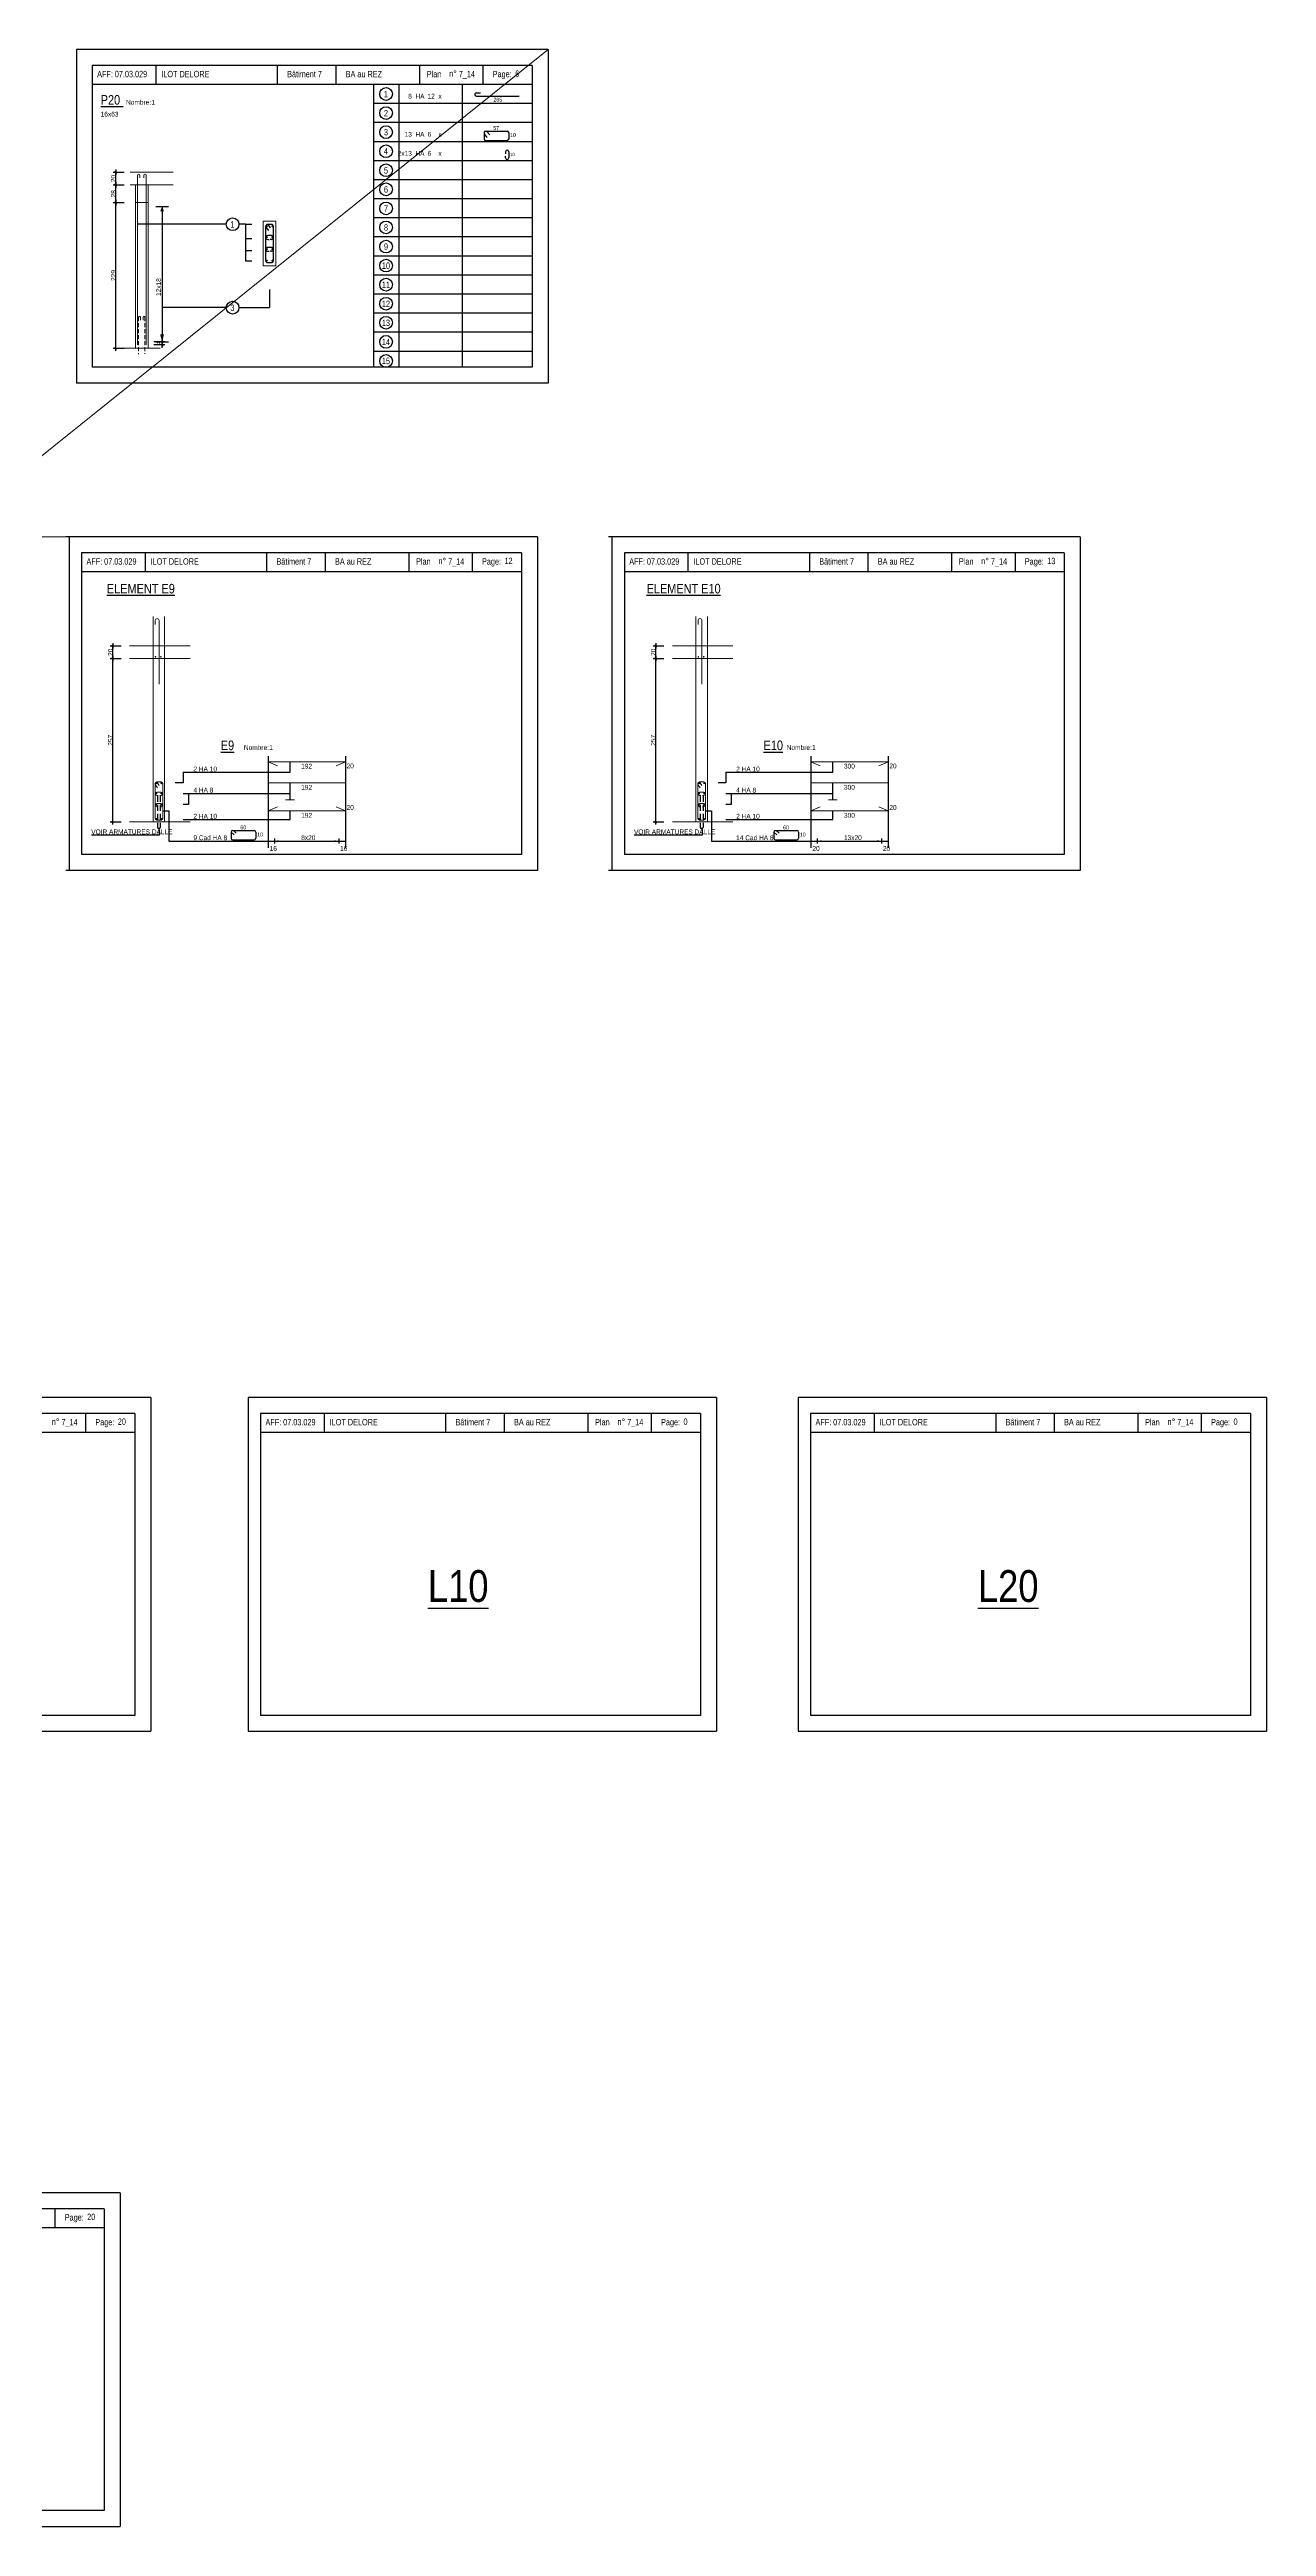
# Model space of a CAD drawing. Header units: metres. Extents: x -9927 to 45032, y -190416 to 12166.
# Drawn here: x 8561 to 12392, y -80296 to -72500 of the extents above; entities that cross this region are included whole.
import ezdxf
from ezdxf.enums import TextEntityAlignment as Align

# ---------------------------------------------------------------- set-up
doc = ezdxf.new("R2010")
doc.units = ezdxf.units.M
doc.header["$PDMODE"] = 65
doc.linetypes.add('CACHE2', pattern=[0.1875, 0.125, -0.0625])
for name, color, linetype in [('01_cote_gen', 4, 'Continuous'), ('01_fenetres', 171, 'Continuous'), ('01_linteaux', 3, 'Continuous'), ('01_sem', 42, 'Continuous'), ('01_texte', 230, 'Continuous'), ('AA_COTES', 2, 'Continuous')]:
    doc.layers.add(name, color=color, linetype=linetype)
doc.styles.add('STYLE2', font='ARIALN.TTF')
doc.dimstyles.new('JB25', dxfattribs={"dimscale": 0.1, "dimtxt": 150, "dimasz": 17, "dimexe": 0.1, "dimexo": 0.1, "dimgap": 0.09, "dimtad": 1, "dimdec": 1, "dimlfac": 0.5, "dimdsep": 46, "dimtxsty": 'STYLE2', "dimblk1": 'BOND_G', "dimblk2": 'BOND_D', "dimsah": 1, "dimcen": 1.5, "dimdle": 0.01, "dimse1": 1, "dimse2": 1, "dimclrd": 4, "dimclre": 2, "dimclrt": 5, "dimadec": 0, "dimazin": 0, "dimtfac": 2.333333, "dimtdec": 1, "dimtix": 1, "dimtmove": 2, "dimatfit": 3, "dimldrblk": 'BOND_G', "dimfxl": 1, "dimtolj": 1, "dimtzin": 0, "dimarcsym": 0})

# ---------------------------------------------------------------- blocks, each defined once
blk = doc.blocks.new('BOND_G')
at = {"layer": 'AA_COTES', "color": 0}
for p, q in [((5, 0), (-5, 0)), ((1.8, 1.8), (-1.8, -1.8)), ((0, -5), (0, 15))]:
    blk.add_line(p, q, dxfattribs=at)
blk = doc.blocks.new('BOND_D')
at = {"layer": 'AA_COTES', "color": 0}
for p, q in [((5, 0), (-5, 0)), ((-1.8, -1.8), (1.8, 1.8)), ((0, 5), (0, -15))]:
    blk.add_line(p, q, dxfattribs=at)
blk = doc.blocks.new('*D716')
at = {"layer": '01_cote_gen', "color": 4, "linetype": 'Continuous', "lineweight": -2, "transparency": 16777216}
blk.add_line((8914.9, -73421.4), (8914.9, -73428), dxfattribs=at)
at = {"layer": 'DEFPOINTS', "color": 0, "linetype": 'Continuous', "lineweight": 0, "transparency": 16777216}
for p in [(8865, -73429.7), (8908.1, -73419.7), (8914.9, -73429.7)]:
    blk.add_point(p, dxfattribs=at)
at = {"layer": '01_cote_gen', "color": 4, "linetype": 'Continuous', "lineweight": -2, "transparency": 16777216, "xscale": 1.7, "yscale": 1.7, "zscale": 1.7}
for name, p, rotation in [('BOND_G', (8914.9, -73419.7), 90), ('BOND_D', (8914.9, -73429.7), 270)]:
    blk.add_blockref(name, p, dxfattribs=dict(at, rotation=rotation))
at = {"layer": '01_cote_gen', "color": 5, "linetype": 'Continuous', "lineweight": 0, "transparency": 16777216, "insert": (8907.2, -73424.7), "char_height": 15, "attachment_point": 5, "rotation": 90, "style": 'STYLE2'}
blk.add_mtext('\\A1;3', dxfattribs=at)
blk = doc.blocks.new('*D717')
at = {"layer": '01_cote_gen', "color": 4, "linetype": 'Continuous', "lineweight": -2, "transparency": 16777216}
blk.add_line((8769.5, -72924), (8769.5, -72887.4), dxfattribs=at)
at = {"layer": 'DEFPOINTS', "color": 0, "linetype": 'Continuous', "lineweight": 0, "transparency": 16777216}
for p in [(8769.5, -72885.7), (8857, -72885.7), (8857, -72925.7)]:
    blk.add_point(p, dxfattribs=at)
at = {"layer": '01_cote_gen', "color": 4, "linetype": 'Continuous', "lineweight": -2, "transparency": 16777216, "xscale": 1.7, "yscale": 1.7, "zscale": 1.7}
for name, p, rotation in [('BOND_D', (8769.5, -72885.7), 90), ('BOND_G', (8769.5, -72925.7), 270)]:
    blk.add_blockref(name, p, dxfattribs=dict(at, rotation=rotation))
at = {"layer": '01_cote_gen', "color": 5, "linetype": 'Continuous', "lineweight": 0, "transparency": 16777216, "insert": (8761.8, -72905.7), "char_height": 15, "attachment_point": 5, "rotation": 90, "style": 'STYLE2'}
blk.add_mtext('\\A1;20', dxfattribs=at)
blk = doc.blocks.new('*D718')
at = {"layer": '01_cote_gen', "color": 4, "linetype": 'Continuous', "lineweight": -2, "transparency": 16777216}
blk.add_line((8769.5, -73438), (8769.5, -72983.4), dxfattribs=at)
at = {"layer": 'DEFPOINTS', "color": 0, "linetype": 'Continuous', "lineweight": 0, "transparency": 16777216}
for p in [(8769.5, -72981.7), (8851, -72981.7), (8806.4, -73439.7)]:
    blk.add_point(p, dxfattribs=at)
at = {"layer": '01_cote_gen', "color": 4, "linetype": 'Continuous', "lineweight": -2, "transparency": 16777216, "xscale": 1.7, "yscale": 1.7, "zscale": 1.7}
for name, p, rotation in [('BOND_D', (8769.5, -72981.7), 90), ('BOND_G', (8769.5, -73439.7), 270)]:
    blk.add_blockref(name, p, dxfattribs=dict(at, rotation=rotation))
at = {"layer": '01_cote_gen', "color": 5, "linetype": 'Continuous', "lineweight": 0, "transparency": 16777216, "insert": (8761.8, -73210.7), "char_height": 15, "attachment_point": 5, "rotation": 90, "style": 'STYLE2'}
blk.add_mtext('\\A1;229', dxfattribs=at)
blk = doc.blocks.new('*D719')
at = {"layer": '01_cote_gen', "color": 4, "linetype": 'Continuous', "lineweight": -2, "transparency": 16777216}
blk.add_line((8769.5, -72980), (8769.5, -72927.4), dxfattribs=at)
at = {"layer": 'DEFPOINTS', "color": 0, "linetype": 'Continuous', "lineweight": 0, "transparency": 16777216}
for p in [(8769.5, -72925.7), (8786.7, -72925.7), (8786.7, -72981.7)]:
    blk.add_point(p, dxfattribs=at)
at = {"layer": '01_cote_gen', "color": 4, "linetype": 'Continuous', "lineweight": -2, "transparency": 16777216, "xscale": 1.7, "yscale": 1.7, "zscale": 1.7}
for name, p, rotation in [('BOND_D', (8769.5, -72925.7), 90), ('BOND_G', (8769.5, -72981.7), 270)]:
    blk.add_blockref(name, p, dxfattribs=dict(at, rotation=rotation))
at = {"layer": '01_cote_gen', "color": 5, "linetype": 'Continuous', "lineweight": 0, "transparency": 16777216, "insert": (8761.8, -72953.7), "char_height": 15, "attachment_point": 5, "rotation": 90, "style": 'STYLE2'}
blk.add_mtext('\\A1;28', dxfattribs=at)
blk = doc.blocks.new('*D738')
at = {"layer": '01_cote_gen', "color": 4, "linetype": 'Continuous', "lineweight": -2, "transparency": 16777216}
blk.add_line((8760.3, -74929.1), (8760.3, -74418.5), dxfattribs=at)
at = {"layer": 'DEFPOINTS', "color": 0, "linetype": 'Continuous', "lineweight": 0, "transparency": 16777216}
for p in [(8760.3, -74416.8), (8819.9, -74416.8), (8812.8, -74930.8)]:
    blk.add_point(p, dxfattribs=at)
at = {"layer": '01_cote_gen', "color": 4, "linetype": 'Continuous', "lineweight": -2, "transparency": 16777216, "xscale": 1.7, "yscale": 1.7, "zscale": 1.7}
for name, p, rotation in [('BOND_D', (8760.3, -74416.8), 90), ('BOND_G', (8760.3, -74930.8), 270)]:
    blk.add_blockref(name, p, dxfattribs=dict(at, rotation=rotation))
at = {"layer": '01_cote_gen', "color": 5, "linetype": 'Continuous', "lineweight": 0, "transparency": 16777216, "insert": (8752.7, -74673.8), "char_height": 15, "attachment_point": 5, "rotation": 90, "style": 'STYLE2'}
blk.add_mtext('\\A1;257', dxfattribs=at)
blk = doc.blocks.new('*D739')
at = {"layer": '01_cote_gen', "color": 4, "linetype": 'Continuous', "lineweight": -2, "transparency": 16777216}
blk.add_line((8760.3, -74415.1), (8760.3, -74378.5), dxfattribs=at)
at = {"layer": 'DEFPOINTS', "color": 0, "linetype": 'Continuous', "lineweight": 0, "transparency": 16777216}
for p in [(8760.3, -74376.8), (8835.9, -74376.8), (8835.9, -74416.8)]:
    blk.add_point(p, dxfattribs=at)
at = {"layer": '01_cote_gen', "color": 4, "linetype": 'Continuous', "lineweight": -2, "transparency": 16777216, "xscale": 1.7, "yscale": 1.7, "zscale": 1.7}
for name, p, rotation in [('BOND_D', (8760.3, -74376.8), 90), ('BOND_G', (8760.3, -74416.8), 270)]:
    blk.add_blockref(name, p, dxfattribs=dict(at, rotation=rotation))
at = {"layer": '01_cote_gen', "color": 5, "linetype": 'Continuous', "lineweight": 0, "transparency": 16777216, "insert": (8752.7, -74396.8), "char_height": 15, "attachment_point": 5, "rotation": 90, "style": 'STYLE2'}
blk.add_mtext('\\A1;20', dxfattribs=at)
blk = doc.blocks.new('*D740')
at = {"layer": '01_cote_gen', "color": 4, "linetype": 'Continuous', "lineweight": -2, "transparency": 16777216}
blk.add_line((10469.1, -74929.1), (10469.1, -74418.5), dxfattribs=at)
at = {"layer": 'DEFPOINTS', "color": 0, "linetype": 'Continuous', "lineweight": 0, "transparency": 16777216}
for p in [(10469.1, -74416.8), (10528.7, -74416.8), (10521.6, -74930.8)]:
    blk.add_point(p, dxfattribs=at)
at = {"layer": '01_cote_gen', "color": 4, "linetype": 'Continuous', "lineweight": -2, "transparency": 16777216, "xscale": 1.7, "yscale": 1.7, "zscale": 1.7}
for name, p, rotation in [('BOND_D', (10469.1, -74416.8), 90), ('BOND_G', (10469.1, -74930.8), 270)]:
    blk.add_blockref(name, p, dxfattribs=dict(at, rotation=rotation))
at = {"layer": '01_cote_gen', "color": 5, "linetype": 'Continuous', "lineweight": 0, "transparency": 16777216, "insert": (10461.4, -74673.8), "char_height": 15, "attachment_point": 5, "rotation": 90, "style": 'STYLE2'}
blk.add_mtext('\\A1;257', dxfattribs=at)
blk = doc.blocks.new('*D741')
at = {"layer": '01_cote_gen', "color": 4, "linetype": 'Continuous', "lineweight": -2, "transparency": 16777216}
blk.add_line((10469.1, -74415.1), (10469.1, -74378.5), dxfattribs=at)
at = {"layer": 'DEFPOINTS', "color": 0, "linetype": 'Continuous', "lineweight": 0, "transparency": 16777216}
for p in [(10469.1, -74376.8), (10544.7, -74376.8), (10544.7, -74416.8)]:
    blk.add_point(p, dxfattribs=at)
at = {"layer": '01_cote_gen', "color": 4, "linetype": 'Continuous', "lineweight": -2, "transparency": 16777216, "xscale": 1.7, "yscale": 1.7, "zscale": 1.7}
for name, p, rotation in [('BOND_D', (10469.1, -74376.8), 90), ('BOND_G', (10469.1, -74416.8), 270)]:
    blk.add_blockref(name, p, dxfattribs=dict(at, rotation=rotation))
at = {"layer": '01_cote_gen', "color": 5, "linetype": 'Continuous', "lineweight": 0, "transparency": 16777216, "insert": (10461.4, -74396.8), "char_height": 15, "attachment_point": 5, "rotation": 90, "style": 'STYLE2'}
blk.add_mtext('\\A1;20', dxfattribs=at)

msp = doc.modelspace()

# ---------------------------------------------------------------- linework, layer by layer
at = {"layer": '01_cote_gen', "linetype": 'Continuous', "lineweight": 0}
for p, q in [((411.67, -80295.61), (10130.1, -72499.78)), ((6762.14, -74033.77), (9658.56, -74033.77))]:
    msp.add_line(p, q, dxfattribs=at)
at = {"layer": '01_cote_gen', "color": 2, "linetype": 'CACHE2', "lineweight": 0, "ltscale": 100}
for p, q in [((8841, -73342.66), (8841, -73458.23)), ((8847, -73342.66), (8847, -73351.63)), ((8855, -73342.66), (8855, -73351.63)), ((8861, -73342.66), (8861, -73457.37))]:
    msp.add_line(p, q, dxfattribs=at)
for centre in [(8844, -73342.66), (8858, -73342.66)]:
    msp.add_arc(centre, 3, 0, 180, dxfattribs=at)
at = {"layer": '01_fenetres', "ltscale": 30}
for p, q in [((8695.1, -72549.78), (8695.1, -73499.78)), ((8695.1, -72549.78), (8695.1, -73499.78)), ((8695.1, -72549.78), (8695.1, -73499.78)), ((10080.1, -72549.78), (8695.1, -72549.78)), ((8895.1, -72549.78), (8895.1, -72609.78)), ((9277.6, -72549.78), (9277.6, -72609.78)), ((9461.86, -72549.78), (9461.86, -72609.78)), ((9725.97, -72609.78), (9725.97, -72549.78)), ((9925.97, -72609.78), (9925.97, -72549.78)), ((10080.1, -72549.78), (10080.1, -73499.78)), ((10080.1, -72609.78), (8695.1, -72609.78)), ((10080.1, -73499.78), (8695.1, -73499.78)), ((8661.54, -74083.77), (8661.54, -75033.77)), ((10046.54, -74083.77), (8661.54, -74083.77)), ((8861.54, -74083.77), (8861.54, -74143.77)), ((9244.04, -74083.77), (9244.04, -74143.77)), ((9428.3, -74083.77), (9428.3, -74143.77)), ((9692.41, -74143.77), (9692.41, -74083.77)), ((9892.41, -74143.77), (9892.41, -74083.77)), ((10046.54, -74083.77), (10046.54, -75033.77)), ((10370.28, -74083.77), (10370.28, -75033.77)), ((11755.28, -74083.77), (10370.28, -74083.77)), ((10570.28, -74083.77), (10570.28, -74143.77)), ((10952.78, -74083.77), (10952.78, -74143.77)), ((11137.04, -74083.77), (11137.04, -74143.77)), ((11401.15, -74143.77), (11401.15, -74083.77)), ((11601.15, -74143.77), (11601.15, -74083.77)), ((11755.28, -74083.77), (11755.28, -75033.77)), ((10046.54, -74143.77), (8661.54, -74143.77)), ((11755.28, -74143.77), (10370.28, -74143.77)), ((10046.54, -75033.77), (8661.54, -75033.77)), ((11755.28, -75033.77), (10370.28, -75033.77)), ((8829.26, -76792.72), (7444.26, -76792.72)), ((8829.26, -76852.72), (7444.26, -76852.72)), ((8675.12, -76852.72), (8675.12, -76792.72)), ((8829.26, -76792.72), (8829.26, -77742.72)), ((9225.11, -76792.72), (9225.11, -77742.72)), ((10610.11, -76792.72), (9225.11, -76792.72)), ((10610.11, -76852.72), (9225.11, -76852.72)), ((9425.11, -76792.72), (9425.11, -76852.72)), ((9807.61, -76792.72), (9807.61, -76852.72)), ((9991.87, -76792.72), (9991.87, -76852.72)), ((10255.97, -76852.72), (10255.97, -76792.72)), ((10455.97, -76852.72), (10455.97, -76792.72)), ((10610.11, -76792.72), (10610.11, -77742.72)), ((10956.64, -76792.72), (10956.64, -77742.72)), ((12341.64, -76792.72), (10956.64, -76792.72)), ((12341.64, -76852.72), (10956.64, -76852.72)), ((11156.64, -76792.72), (11156.64, -76852.72)), ((11539.14, -76792.72), (11539.14, -76852.72)), ((11723.41, -76792.72), (11723.41, -76852.72)), ((11987.51, -76852.72), (11987.51, -76792.72)), ((12187.51, -76852.72), (12187.51, -76792.72)), ((12341.64, -76792.72), (12341.64, -77742.72)), ((8829.26, -77742.72), (7444.26, -77742.72)), ((10610.11, -77742.72), (9225.11, -77742.72)), ((12341.64, -77742.72), (10956.64, -77742.72)), ((8732.79, -79295.61), (7347.79, -79295.61)), ((8732.79, -79355.61), (7347.79, -79355.61)), ((8578.66, -79355.61), (8578.66, -79295.61)), ((8732.79, -79295.61), (8732.79, -80245.61)), ((8732.79, -80245.61), (7347.79, -80245.61))]:
    msp.add_line(p, q, dxfattribs=at)
at = {"layer": '01_linteaux', "linetype": 'Continuous'}
for p, q in [((9903.64, -72636.03), (9917.38, -72636.03)), ((9904.87, -72647.01), (10039.18, -72647.01)), ((9928.55, -72761.31), (9928.55, -72780.92)), ((9928.55, -72765.44), (9937.74, -72776.78)), ((9933.55, -72756.31), (10001.13, -72756.31)), ((9933.55, -72785.92), (10001.13, -72785.92)), ((9936.24, -72756.31), (9946.22, -72768.62)), ((10006.13, -72761.31), (10006.13, -72780.92)), ((9996.13, -72821.31), (9996.13, -72827.68)), ((9996.13, -72840.92), (9996.13, -72835.07)), ((10006.13, -72821.31), (10006.13, -72840.92)), ((9132.32, -74962.66), (9132.32, -74982.27)), ((9132.32, -74962.66), (9141.33, -74971.65)), ((9137.32, -74957.66), (9204.91, -74957.66)), ((9137.32, -74987.27), (9204.91, -74987.27)), ((9139.51, -74957.66), (9148.52, -74966.65)), ((9209.91, -74962.66), (9209.91, -74982.27)), ((10841.06, -74962.66), (10841.06, -74982.27)), ((10841.06, -74962.66), (10850.07, -74971.65)), ((10846.06, -74957.66), (10913.65, -74957.66)), ((10846.06, -74987.27), (10913.65, -74987.27)), ((10848.25, -74957.66), (10857.26, -74966.65)), ((10918.65, -74962.66), (10918.65, -74982.27))]:
    msp.add_line(p, q, dxfattribs=at)
for centre, start, end in [((9904.75, -72640.91), 102.77382, 192.77382), ((9904.87, -72642.01), 180, 270), ((9933.55, -72761.31), 90, 180), ((9933.55, -72780.92), 180, 270), ((10001.13, -72761.31), 0, 90), ((10001.13, -72780.92), 270, 0), ((10001.13, -72821.31), 90, 180), ((10001.13, -72840.92), 180, 270), ((10001.13, -72821.31), 0, 90), ((10001.13, -72840.92), 270, 0), ((9137.32, -74962.66), 90, 180), ((9137.32, -74982.27), 180, 270), ((9204.91, -74962.66), 0, 90), ((9204.91, -74982.27), 270, 0), ((10846.06, -74962.66), 90, 180), ((10846.06, -74982.27), 180, 270), ((10913.65, -74962.66), 0, 90), ((10913.65, -74982.27), 270, 0)]:
    msp.add_arc(centre, 5, start, end, dxfattribs=at)
at = {"layer": '01_sem', "color": 2, "lineweight": 0, "ltscale": 7}
for p, q in [((8950.18, -72885.66), (8814.62, -72885.66)), ((8831, -72925.66), (8814.56, -72925.66)), ((8831, -72925.66), (8831, -73439.66)), ((8950.18, -72925.66), (8831, -72925.66)), ((8837, -72895.64), (8837, -73429.66)), ((8845, -72895.64), (8845, -72904.05)), ((8857, -72895.64), (8857, -72904.05)), ((8865, -72895.64), (8865, -73429.66)), ((8871, -72925.66), (8871, -73439.66)), ((8871, -72981.66), (8831, -72981.66)), ((9233.41, -73180.24), (9233.41, -73040.23)), ((9273.41, -73040.23), (9233.41, -73040.23)), ((9233.41, -73180.24), (9233.41, -73040.23)), ((9273.41, -73040.23), (9233.41, -73040.23)), ((9273.41, -73180.24), (9273.41, -73040.23)), ((9233.41, -73180.24), (9273.41, -73180.24)), ((9233.41, -73180.24), (9273.41, -73180.24)), ((8908.55, -73439.66), (8775.27, -73439.66)), ((8886.87, -74284.59), (8886.87, -74930.76)), ((8922.87, -74284.59), (8922.87, -74930.76)), ((10595.61, -74284.59), (10595.61, -74930.76)), ((10631.61, -74284.59), (10631.61, -74930.76)), ((8893.55, -74296.76), (8893.55, -74309.84)), ((8905.55, -74296.76), (8905.55, -74496.76)), ((10602.29, -74296.76), (10602.29, -74309.84)), ((10614.29, -74296.76), (10614.29, -74496.76)), ((8812.82, -74376.76), (9002.81, -74376.76)), ((8812.82, -74416.76), (9002.81, -74416.76)), ((10521.56, -74376.76), (10711.55, -74376.76)), ((10521.56, -74416.76), (10711.55, -74416.76)), ((9248.75, -74741.23), (9492.23, -74741.23)), ((9248.75, -74741.23), (9278.07, -74754.57)), ((9492.23, -74741.23), (9462.9, -74754.57)), ((10957.49, -74741.23), (11200.97, -74741.23)), ((10957.49, -74741.23), (10986.81, -74754.57)), ((11200.97, -74741.23), (11171.64, -74754.57)), ((8892.87, -74809.76), (8892.87, -74919.76)), ((8892.87, -74812.55), (8900.22, -74823.74)), ((8897.87, -74804.76), (8911.87, -74804.76)), ((8897.87, -74804.76), (8905.22, -74815.96)), ((8897.87, -74837.1), (8911.87, -74837.1)), ((8916.87, -74809.76), (8916.87, -74919.76)), ((9248.75, -74807.79), (9492.23, -74807.79)), ((10601.61, -74809.76), (10601.61, -74919.76)), ((10601.61, -74812.55), (10608.96, -74823.74)), ((10606.61, -74804.76), (10620.61, -74804.76)), ((10606.61, -74804.76), (10613.96, -74815.96)), ((10606.61, -74837.1), (10620.61, -74837.1)), ((10625.61, -74809.76), (10625.61, -74919.76)), ((10957.49, -74807.79), (11200.97, -74807.79)), ((8897.87, -74847.1), (8902.21, -74847.1)), ((8897.87, -74872.8), (8911.87, -74872.8)), ((8897.87, -74882.8), (8902.21, -74882.8)), ((8911.87, -74847.1), (8907.53, -74847.1)), ((8911.87, -74882.8), (8907.53, -74882.8)), ((9248.75, -74896.17), (9278.07, -74882.83)), ((9248.75, -74896.17), (9492.23, -74896.17)), ((9303.72, -74861.25), (9331.87, -74861.25)), ((9492.23, -74896.17), (9462.9, -74882.83)), ((10606.61, -74847.1), (10610.95, -74847.1)), ((10606.61, -74872.8), (10620.61, -74872.8)), ((10606.61, -74882.8), (10610.95, -74882.8)), ((10620.61, -74847.1), (10616.27, -74847.1)), ((10620.61, -74882.8), (10616.27, -74882.8)), ((10957.49, -74896.17), (10986.81, -74882.83)), ((10957.49, -74896.17), (11200.97, -74896.17)), ((11012.46, -74861.25), (11040.61, -74861.25)), ((11200.97, -74896.17), (11171.64, -74882.83)), ((8812.82, -74930.76), (9002.81, -74930.76)), ((8829.45, -74930.76), (8981.75, -74930.76)), ((8897.87, -74924.76), (8911.87, -74924.76)), ((10521.56, -74930.76), (10711.55, -74930.76)), ((10538.19, -74930.76), (10690.49, -74930.76)), ((10606.61, -74924.76), (10620.61, -74924.76))]:
    msp.add_line(p, q, dxfattribs=at)
at = {"layer": '01_sem', "color": 2, "lineweight": 0, "ltscale": 7, "flags": 128}
for points, const_width in [([(8893.07, -74411.06, 1), (8895.57, -74411.06, 1)], 2.5), ([(8910.09, -74411.06, 1), (8912.59, -74411.06, 1)], 2.5), ([(10601.81, -74411.06, 1), (10604.31, -74411.06, 1)], 2.5), ([(10618.83, -74411.06, 1), (10621.33, -74411.06, 1)], 2.5), ([(8895.39, -74809.07, 1), (8898.39, -74809.07, 1)], 3), ([(8895.39, -74841.41, 1), (8898.39, -74841.41, 1)], 3), ([(8911.02, -74809.07, 1), (8914.02, -74809.07, 1)], 3), ([(8911.02, -74841.41, 1), (8914.02, -74841.41, 1)], 3), ([(10604.13, -74809.07, 1), (10607.13, -74809.07, 1)], 3), ([(10604.13, -74841.41, 1), (10607.13, -74841.41, 1)], 3), ([(10619.77, -74809.07, 1), (10622.77, -74809.07, 1)], 3), ([(10619.77, -74841.41, 1), (10622.77, -74841.41, 1)], 3), ([(8895.39, -74877.1, 1), (8898.39, -74877.1, 1)], 3), ([(8895.39, -74920.92, 1), (8898.39, -74920.92, 1)], 3), ([(8911.02, -74877.1, 1), (8914.02, -74877.1, 1)], 3), ([(8911.02, -74920.92, 1), (8914.02, -74920.92, 1)], 3), ([(10604.13, -74877.1, 1), (10607.13, -74877.1, 1)], 3), ([(10604.13, -74920.92, 1), (10607.13, -74920.92, 1)], 3), ([(10619.77, -74877.1, 1), (10622.77, -74877.1, 1)], 3), ([(10619.77, -74920.92, 1), (10622.77, -74920.92, 1)], 3)]:
    msp.add_lwpolyline(points, format="xyb", close=True, dxfattribs=dict(at, const_width=const_width))
at = {"layer": '01_sem', "color": 2, "lineweight": 0, "ltscale": 7}
for centre, radius, start, end in [((8841, -72895.64), 4, 0, 180), ((8861, -72895.64), 4, 0, 180), ((8899.55, -74296.76), 6, 90, 180), ((8899.55, -74296.76), 6, 0, 90), ((10608.29, -74296.76), 6, 90, 180), ((10608.29, -74296.76), 6, 0, 90), ((8897.87, -74809.76), 5, 90, 180), ((8897.87, -74842.1), 5, 90, 180), ((8911.87, -74809.76), 5, 0, 90), ((8911.87, -74842.1), 5, 0, 90), ((10606.61, -74809.76), 5, 90, 180), ((10606.61, -74842.1), 5, 90, 180), ((10620.61, -74809.76), 5, 0, 90), ((10620.61, -74842.1), 5, 0, 90), ((8897.87, -74842.1), 5, 180, 270), ((8897.87, -74877.8), 5, 90, 180), ((8897.87, -74877.8), 5, 180, 270), ((8911.87, -74842.1), 5, 270, 0), ((8911.87, -74877.8), 5, 0, 90), ((8911.87, -74877.8), 5, 270, 0), ((10606.61, -74842.1), 5, 180, 270), ((10606.61, -74877.8), 5, 90, 180), ((10606.61, -74877.8), 5, 180, 270), ((10620.61, -74842.1), 5, 270, 0), ((10620.61, -74877.8), 5, 0, 90), ((10620.61, -74877.8), 5, 270, 0), ((8897.87, -74919.76), 5, 180, 270), ((8911.87, -74919.76), 5, 270, 0), ((10606.61, -74919.76), 5, 180, 270), ((10620.61, -74919.76), 5, 270, 0)]:
    msp.add_arc(centre, radius, start, end, dxfattribs=at)
at = {"layer": '01_texte', "ltscale": 30}
for p, q in [((10130.1, -72499.78), (8645.1, -72499.78)), ((8645.1, -72499.78), (8645.1, -73549.78)), ((10130.1, -72499.78), (10130.1, -73549.78)), ((10130.1, -72499.78), (10130.1, -73549.78)), ((9580.1, -72609.78), (9580.1, -73499.78)), ((9660.1, -72609.78), (9660.1, -73499.78)), ((9860.1, -72609.78), (9860.1, -73499.78)), ((10080.1, -72669.78), (9580.1, -72669.78)), ((10080.1, -72729.78), (9580.1, -72729.78)), ((10080.1, -72789.78), (9580.1, -72789.78)), ((10080.1, -72849.78), (9580.1, -72849.78)), ((10080.1, -72909.78), (9580.1, -72909.78)), ((8894.73, -72993.98), (8935.05, -72993.98)), ((8914.89, -72993.98), (8914.89, -73426.53)), ((10080.1, -72969.78), (9580.1, -72969.78)), ((10080.1, -73029.78), (9580.1, -73029.78)), ((9241.41, -73164.24), (9241.41, -73056.23)), ((9241.41, -73058.78), (9249.41, -73069.51)), ((9259.41, -73050.23), (9247.41, -73050.23)), ((9247.41, -73050.23), (9255.41, -73060.96)), ((9259.41, -73085.17), (9247.41, -73085.17)), ((9247.41, -73097.17), (9251.6, -73097.17)), ((9259.41, -73122.85), (9247.41, -73122.85)), ((9259.41, -73097.17), (9255.23, -73097.17)), ((9265.41, -73164.24), (9265.41, -73056.23)), ((10080.1, -73089.78), (9580.1, -73089.78)), ((9247.41, -73134.85), (9251.6, -73134.85)), ((9247.41, -73170.24), (9259.41, -73170.24)), ((9259.41, -73134.85), (9255.23, -73134.85)), ((10080.1, -73149.78), (9580.1, -73149.78)), ((10080.1, -73209.78), (9580.1, -73209.78)), ((10080.1, -73269.78), (9580.1, -73269.78)), ((10080.1, -73329.78), (9580.1, -73329.78)), ((8894.73, -73419.66), (8935.05, -73419.66)), ((10080.1, -73389.78), (9580.1, -73389.78)), ((10080.1, -73449.78), (9580.1, -73449.78)), ((10130.1, -73549.78), (8645.1, -73549.78)), ((10096.54, -74033.77), (8611.54, -74033.77)), ((8621.95, -74033.77), (8621.95, -75083.77)), ((10096.54, -74033.77), (10096.54, -75083.77)), ((11805.28, -74033.77), (10320.28, -74033.77)), ((10330.69, -74033.77), (10330.69, -75083.77)), ((11805.28, -74033.77), (11805.28, -75083.77)), ((9248.75, -74723.29), (9248.75, -75012.28)), ((9317.76, -74774.64), (9317.76, -74741.23)), ((9492.23, -74723.29), (9492.23, -75012.28)), ((10957.49, -74723.29), (10957.49, -75012.28)), ((11026.5, -74774.64), (11026.5, -74741.23)), ((11200.97, -74723.29), (11200.97, -75012.28)), ((8981.34, -74807.57), (8956.34, -74807.57)), ((8981.34, -74774.64), (9317.76, -74774.64)), ((8981.34, -74774.64), (8981.34, -74807.57)), ((9317.76, -74861.25), (9317.76, -74807.79)), ((10690.08, -74807.57), (10665.09, -74807.57)), ((10690.08, -74774.64), (11026.5, -74774.64)), ((10690.08, -74774.64), (10690.08, -74807.57)), ((11026.5, -74861.25), (11026.5, -74807.79)), ((8916.87, -74895.73), (8936.04, -74895.73)), ((8936.04, -74895.73), (8936.04, -74991.13)), ((8997.53, -74876.06), (8981.03, -74876.06)), ((8981.34, -74841.2), (9317.76, -74841.2)), ((8997.53, -74841.2), (8997.53, -74876.06)), ((9317.76, -74923.27), (9317.76, -74896.17)), ((10625.61, -74895.73), (10644.78, -74895.73)), ((10644.78, -74895.73), (10644.78, -74991.13)), ((10706.27, -74876.06), (10689.77, -74876.06)), ((10690.08, -74841.2), (11026.5, -74841.2)), ((10706.27, -74841.2), (10706.27, -74876.06)), ((11026.5, -74923.27), (11026.5, -74896.17)), ((8906.16, -74972.05), (8692.37, -74972.05)), ((8906.16, -74950.82), (8906.16, -74972.05)), ((8936.04, -74991.13), (9492.23, -74991.13)), ((8981.34, -74923.27), (9317.76, -74923.27)), ((9268.46, -74983.07), (9268.46, -74998.71)), ((9471.14, -74983.07), (9471.14, -74998.71)), ((10614.9, -74972.05), (10401.11, -74972.05)), ((10614.9, -74950.82), (10614.9, -74972.05)), ((10644.78, -74991.13), (11200.97, -74991.13)), ((10690.08, -74923.27), (11026.5, -74923.27)), ((10977.2, -74983.07), (10977.2, -74998.71)), ((11179.88, -74983.07), (11179.88, -74998.71)), ((10096.54, -75083.77), (8611.54, -75083.77)), ((11805.28, -75083.77), (10320.28, -75083.77)), ((8879.26, -76742.72), (7404.66, -76742.72)), ((8879.26, -76742.72), (8879.26, -77792.72)), ((9185.51, -76742.72), (9185.51, -77792.72)), ((10660.11, -76742.72), (9185.51, -76742.72)), ((10660.11, -76742.72), (10660.11, -77792.72)), ((10917.05, -76742.72), (10917.05, -77792.72)), ((12391.64, -76742.72), (10917.05, -76742.72)), ((12391.64, -76742.72), (12391.64, -77792.72)), ((7404.66, -77792.72), (8879.26, -77792.72)), ((9185.51, -77792.72), (10660.11, -77792.72)), ((10917.05, -77792.72), (12391.64, -77792.72)), ((8782.79, -79245.61), (7308.2, -79245.61)), ((8782.79, -79245.61), (8782.79, -80295.61)), ((7308.2, -80295.61), (8782.79, -80295.61))]:
    msp.add_line(p, q, dxfattribs=at)
at = {"layer": '01_texte'}
for p, q in [((9116.72, -73049.75), (8837, -73049.75)), ((9177.19, -73049.75), (9156.72, -73049.75)), ((9177.19, -73049.75), (9177.19, -73164.72)), ((9177.19, -73049.75), (9197.21, -73049.75)), ((9177.19, -73094.02), (9197.21, -73094.02)), ((9177.19, -73132.72), (9197.21, -73132.72)), ((9177.19, -73164.72), (9197.21, -73164.72)), ((9252.62, -73255.16), (9252.62, -73312.19)), ((9116.72, -73312.19), (8914.89, -73312.19)), ((9156.72, -73312.19), (9252.62, -73312.19))]:
    msp.add_line(p, q, dxfattribs=at)
at = {"layer": '01_texte', "linetype": 'CACHE2', "ltscale": 150}
for p, q in [((8900.33, -74848.98), (8900.33, -74947.82)), ((8909.16, -74848.98), (8909.16, -74947.82)), ((10609.07, -74848.98), (10609.07, -74947.82)), ((10617.9, -74848.98), (10617.9, -74947.82)), ((8903.33, -74950.82), (8906.16, -74950.82)), ((10612.07, -74950.82), (10614.9, -74950.82))]:
    msp.add_line(p, q, dxfattribs=at)
at = {"layer": '01_texte', "ltscale": 30, "const_width": 3, "flags": 128}
for points in [[(9246.35, -73055.94, -1), (9243.35, -73055.94, -1)], [(9246.35, -73090.37, 1), (9243.35, -73090.37, 1)], [(9260.48, -73055.94, 1), (9263.48, -73055.94, 1)], [(9260.48, -73090.37, -1), (9263.48, -73090.37, -1)], [(9246.35, -73128.05, 1), (9243.35, -73128.05, 1)], [(9246.35, -73164.53, 1), (9243.35, -73164.53, 1)], [(9260.48, -73128.05, -1), (9263.48, -73128.05, -1)], [(9260.48, -73164.53, -1), (9263.48, -73164.53, -1)]]:
    msp.add_lwpolyline(points, format="xyb", close=True, dxfattribs=at)
at = {"layer": '01_texte'}
for centre in [(9620.1, -72639.78), (9620.1, -72699.78), (9620.1, -72759.78), (9620.1, -72819.78), (9620.1, -72879.78), (9620.1, -72939.78), (9136.72, -73049.75), (9620.1, -72999.78), (9620.1, -73059.78), (9620.1, -73119.78), (9620.1, -73179.78), (9620.1, -73239.78), (9620.1, -73299.78), (9136.72, -73312.19), (9620.1, -73359.78), (9620.1, -73419.78), (9620.1, -73479.78)]:
    msp.add_circle(centre, 20, dxfattribs=at)
at = {"layer": '01_texte', "ltscale": 30}
for centre, start, end in [((9247.41, -73056.23), 90.000915, 180), ((9247.41, -73091.17), 90.000915, 180), ((9247.41, -73091.17), 180, 269.999085), ((9247.41, -73128.85), 90.000915, 180), ((9259.41, -73056.23), 0, 90.000915), ((9259.41, -73091.17), 0, 90.000915), ((9259.41, -73091.17), 269.999085, 360), ((9259.41, -73128.85), 0, 90.000915), ((9247.41, -73128.85), 180, 269.999085), ((9247.41, -73164.24), 180, 270), ((9259.41, -73128.85), 269.999085, 360), ((9259.41, -73164.24), 270, 0)]:
    msp.add_arc(centre, 6, start, end, dxfattribs=at)
at = {"layer": '01_texte', "linetype": 'CACHE2', "ltscale": 150}
for centre, start, end in [((8903.33, -74947.82), 180, 270), ((8906.16, -74947.82), 270, 0), ((10612.07, -74947.82), 180, 270), ((10614.9, -74947.82), 270, 0)]:
    msp.add_arc(centre, 3, start, end, dxfattribs=at)
at = {"layer": '01_texte', "ltscale": 30}
for points in [[(8914.89, -72993.98), (8908.99, -73009.05), (8914.89, -73009.05)], [(8914.89, -72993.98), (8920.79, -73009.05), (8914.89, -73009.05)], [(8914.89, -73419.66), (8908.99, -73396.59), (8914.89, -73396.59)], [(8914.89, -73419.66), (8920.79, -73396.59), (8914.89, -73396.59)], [(9268.46, -74991.13), (9282.28, -74988.38), (9282.28, -74991.13)], [(9268.46, -74991.13), (9282.28, -74993.89), (9282.28, -74991.13)], [(9471.14, -74991.13), (9457.31, -74988.38), (9457.31, -74991.13)], [(9471.14, -74991.13), (9457.31, -74993.89), (9457.31, -74991.13)], [(10977.2, -74991.13), (10991.03, -74988.38), (10991.03, -74991.13)], [(10977.2, -74991.13), (10991.03, -74993.89), (10991.03, -74991.13)], [(11179.88, -74991.13), (11166.05, -74988.38), (11166.05, -74991.13)], [(11179.88, -74991.13), (11166.05, -74993.89), (11166.05, -74991.13)]]:
    msp.add_solid(points, dxfattribs=at)

# ---------------------------------------------------------------- texts
at = {"layer": '01_texte', "style": 'STYLE2'}
for s, height, p in [('AFF:', 20, (8710.4, -72586.93)), ('07.03.029', 20, (8766.06, -72586.93)), ('ILOT DELORE', 20, (8912.44, -72586.93)), ('Bâtiment 7', 20, (9308.54, -72586.93)), ('BA au REZ', 20, (9492.81, -72586.93)), ('Plan', 20, (9748.01, -72586.93)), ('n%%D', 20, (9818.7, -72585.49)), ('7_14', 20, (9849.04, -72586.93)), ('Page:', 20, (9955.68, -72586.93)), ('6', 20, (10026.37, -72585.49)), ('%%UP20 ', 30, (8721.68, -72673.17)), ('HA', 15, (9712.39, -72654.18)), ('12', 15, (9750.56, -72654.18)), ('265', 12, (9957.93, -72663.51)), ('16x63', 15, (8721.49, -72710.6)), ('Nombre:', 15, (8801.49, -72673.17)), ('1', 15, (8881.11, -72673.17)), ('HA', 15, (9712.39, -72774.18)), ('6', 15, (9750.56, -72774.18)), ('57', 12, (9957.61, -72752.76)), ('10', 12, (10010.12, -72774.96)), ('HA', 15, (9712.39, -72834.18)), ('6', 15, (9750.56, -72834.18)), ('10', 10, (10010.12, -72834.96)), ('AFF:', 20, (8676.84, -74120.92)), ('07.03.029', 20, (8732.5, -74120.92)), ('ILOT DELORE', 20, (8878.89, -74120.92)), ('Bâtiment 7', 20, (9274.99, -74120.92)), ('BA au REZ', 20, (9459.25, -74120.92)), ('Plan', 20, (9714.45, -74120.92)), ('n%%D', 20, (9785.14, -74119.48)), ('7_14', 20, (9815.48, -74120.92)), ('Page:', 20, (9922.12, -74120.92)), ('12', 20, (9992.81, -74119.48)), ('AFF:', 20, (10385.58, -74120.92)), ('07.03.029', 20, (10441.24, -74120.92)), ('ILOT DELORE', 20, (10587.63, -74120.92)), ('Bâtiment 7', 20, (10983.73, -74120.92)), ('BA au REZ', 20, (11167.99, -74120.92)), ('Plan', 20, (11423.19, -74120.92)), ('n%%D', 20, (11493.88, -74119.48)), ('7_14', 20, (11524.22, -74120.92)), ('Page:', 20, (11630.86, -74120.92)), ('13', 20, (11701.55, -74119.48)), ('%%UE9', 30, (9099.68, -74704.78)), ('%%UE10', 30, (10808.42, -74704.78)), ('2 HA 10', 15, (9013.47, -74771.68)), ('Nombre:', 15, (9172.64, -74704.15)), ('1', 15, (9252.27, -74704.15)), ('192', 15, (9352.84, -74762.68)), ('20', 15, (9495.69, -74762.04)), ('2 HA 10', 15, (10722.21, -74771.68)), ('Nombre:', 15, (10881.38, -74704.15)), ('1', 15, (10961.01, -74704.15)), ('300', 15, (11061.58, -74762.68)), ('20', 15, (11204.44, -74762.04)), ('4 HA 8', 15, (9013.47, -74838.24)), ('192', 15, (9352.84, -74829.24)), ('4 HA 8', 15, (10722.21, -74838.24)), ('300', 15, (11061.58, -74829.24)), ('2 HA 10', 15, (9013.47, -74920.32)), ('192', 15, (9352.84, -74917.62)), ('20', 15, (9495.69, -74892.84)), ('2 HA 10', 15, (10722.21, -74920.32)), ('300', 15, (11061.58, -74917.62)), ('20', 15, (11204.44, -74892.84)), ('VOIR ARMATURES DALLE', 15, (8691.84, -74969.54)), ('9 Cad HA 8', 15, (9013.47, -74988.18)), ('60', 12, (9161.38, -74954.11)), ('10', 12, (9213.89, -74976.32)), ('8x20', 15, (9352.84, -74987.83)), ('VOIR ARMATURES DALLE', 15, (10400.58, -74969.54)), ('14 Cad HA 8', 15, (10722.21, -74988.18)), ('60', 12, (10870.12, -74954.11)), ('10', 12, (10922.63, -74976.32)), ('13x20', 15, (11061.58, -74987.83)), ('16', 15, (9253.52, -75021.78)), ('16', 15, (9475.38, -75021.78)), ('20', 15, (10962.26, -75021.78)), ('20', 15, (11184.12, -75021.78)), ('n%%D', 20, (8567.85, -76828.43)), ('7_14', 20, (8598.2, -76829.87)), ('Page:', 20, (8704.84, -76829.87)), ('20', 20, (8775.52, -76828.43)), ('AFF:', 20, (9240.4, -76829.87)), ('07.03.029', 20, (9296.07, -76829.87)), ('ILOT DELORE', 20, (9442.45, -76829.87)), ('Bâtiment 7', 20, (9838.55, -76829.87)), ('BA au REZ', 20, (10022.81, -76829.87)), ('Plan', 20, (10278.02, -76829.87)), ('n%%D', 20, (10348.7, -76828.43)), ('7_14', 20, (10379.05, -76829.87)), ('Page:', 20, (10485.69, -76829.87)), ('0', 20, (10556.37, -76828.43)), ('AFF:', 20, (10971.94, -76829.87)), ('07.03.029', 20, (11027.6, -76829.87)), ('ILOT DELORE', 20, (11173.99, -76829.87)), ('Bâtiment 7', 20, (11570.09, -76829.87)), ('BA au REZ', 20, (11754.35, -76829.87)), ('Plan', 20, (12009.56, -76829.87)), ('n%%D', 20, (12080.24, -76828.43)), ('7_14', 20, (12110.58, -76829.87)), ('Page:', 20, (12217.22, -76829.87)), ('0', 20, (12287.91, -76828.43)), ('Page:', 20, (8608.38, -79332.77)), ('20', 20, (8679.06, -79331.32))]:
    msp.add_text(s, height=height, dxfattribs=at).set_placement(p)
for s, p in [('1', (9619.7, -72640)), ('2', (9619.7, -72700)), ('4', (9619.7, -72820)), ('3', (9619.7, -72760)), ('5', (9619.7, -72880)), ('6', (9619.7, -72940)), ('1', (9136.32, -73049.97)), ('7', (9619.7, -73000)), ('8', (9619.7, -73060)), ('9', (9619.7, -73120)), ('10', (9619.7, -73180)), ('11', (9619.7, -73240)), ('3', (9136.32, -73312.41)), ('12', (9619.7, -73300)), ('13', (9619.7, -73360)), ('14', (9619.7, -73420)), ('15', (9619.7, -73480))]:
    msp.add_text(s, height=20, dxfattribs=at).set_placement(p, align=Align.MIDDLE_CENTER)
for s, p in [('8', (9701.19, -72654.18)), ('13', (9701.19, -72774.18)), ('2x13', (9701.19, -72834.18))]:
    msp.add_text(s, height=15, dxfattribs=at).set_placement(p, align=Align.RIGHT)
for p in [(9789.97, -72654.18), (9789.97, -72774.18), (9789.97, -72834.18)]:
    msp.add_text('x', height=15, dxfattribs=at).set_placement(p, align=Align.CENTER)
msp.add_text('12x18', height=15, rotation=90, dxfattribs=at).set_placement((8911.28, -73275.52))
for s, height, p in [('%%UELEMENT E9', 30, (8848.03, -74196.53)), ('%%UELEMENT E10', 30, (10556.78, -74196.53)), ('%%UL10', 100, (9847.06, -77335.74)), ('%%UL20', 100, (11578.6, -77335.74))]:
    msp.add_text(s, height=height, dxfattribs=at).set_placement(p, align=Align.MIDDLE)

# ---------------------------------------------------------------- dimensions: what is measured, and where the dimension line sits
at = {"layer": '01_cote_gen', "linetype": 'Continuous', "lineweight": 0}
for base, p1, p2, picture, middle in [((8769.5, -72885.66), (8856.97, -72925.66), (8856.97, -72885.66), '*D717', (8761.83, -72905.66)), ((8769.5, -72925.66), (8786.71, -72981.66), (8786.71, -72925.66), '*D719', (8761.83, -72953.66)), ((8769.5, -72981.66), (8806.43, -73439.66), (8851, -72981.66), '*D718', (8761.83, -73210.66)), ((8760.34, -74376.76), (8835.93, -74416.76), (8835.93, -74376.76), '*D739', (8752.68, -74396.76)), ((10469.08, -74376.76), (10544.67, -74416.76), (10544.67, -74376.76), '*D741', (10461.42, -74396.76)), ((8760.34, -74416.76), (8812.82, -74930.76), (8819.94, -74416.76), '*D738', (8752.68, -74673.76)), ((10469.08, -74416.76), (10521.56, -74930.76), (10528.68, -74416.76), '*D740', (10461.42, -74673.76))]:
    dim = msp.add_linear_dim(base=base, p1=p1, p2=p2, angle=90, dimstyle='JB25', dxfattribs=at)
    dim.commit()
    dim.dimension.update_dxf_attribs({"geometry": picture, "text_midpoint": middle})
dim = msp.add_linear_dim(base=(8914.89, -73429.66), p1=(8908.06, -73419.66), p2=(8865, -73429.66), angle=90, text='3', dimstyle='JB25', dxfattribs=at)
dim.commit()
dim.dimension.update_dxf_attribs({"geometry": '*D716', "text_midpoint": (8907.22, -73424.66)})

doc.saveas('drawing.dxf')
